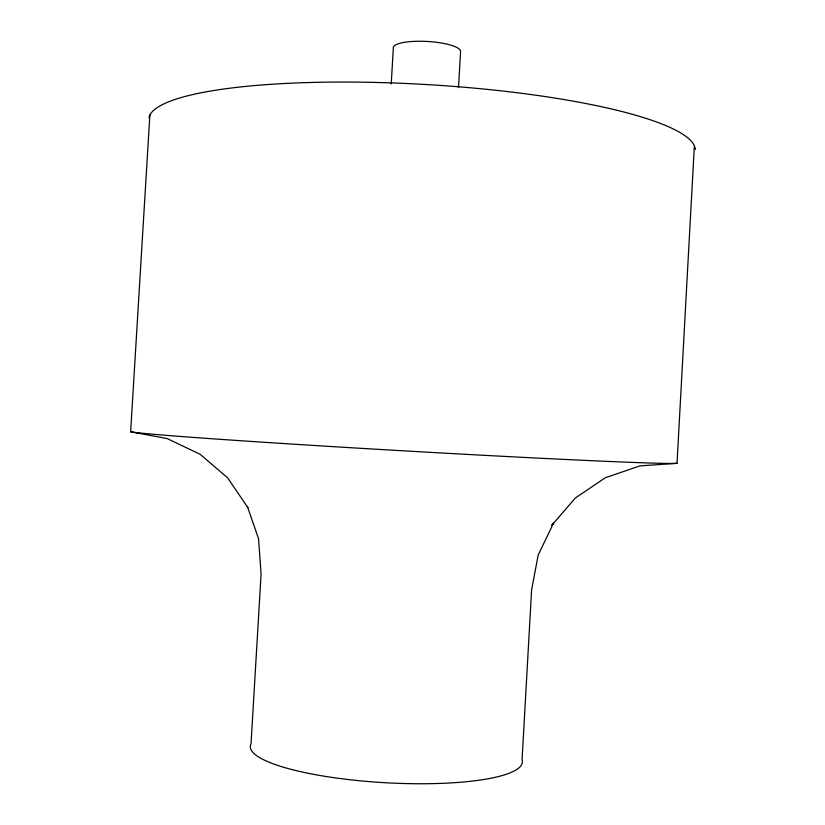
<?xml version="1.0" encoding="UTF-8"?>
<svg xmlns="http://www.w3.org/2000/svg" width="825" height="825" viewBox="0 0 825 825"><rect width="100%" height="100%" fill="white"/><g stroke="black" fill="none" stroke-linecap="round" stroke-linejoin="round"><path stroke-width="1.24" d="M247.407 506.529L258.545 538.746L261.082 574.045L251.037 743.665A136.269 28.586 3.3 0 0 383.738 782.636A136.269 28.586 3.3 0 0 522.07 759.691L531.609 589.834L538.189 555.019L553.544 523.132L551.77 525.329L575.283 498.052L605.303 477.757L639.963 465.877L677.026 463.33L694.361 145.695A273.797 50.531 3.3 0 0 416.347 83.985A273.797 50.531 3.3 0 0 148.954 117.428M391.236 83.892L393.329 47.912A33.681 8.157 3.3 0 1 427.185 41.456A33.681 8.157 3.3 0 1 460.567 51.666L458.504 87.667M247.923 507.684L227.69 477.912L200.186 454.327L167.135 438.56L130.639 431.774L149.872 115.026M694.856 146.953A273.797 50.531 3.3 0 1 695.362 149.438M677.026 463.33A274.756 3.609 3.3 0 1 401.847 450.728A274.756 3.609 3.3 0 1 130.639 431.774"/></g></svg>
